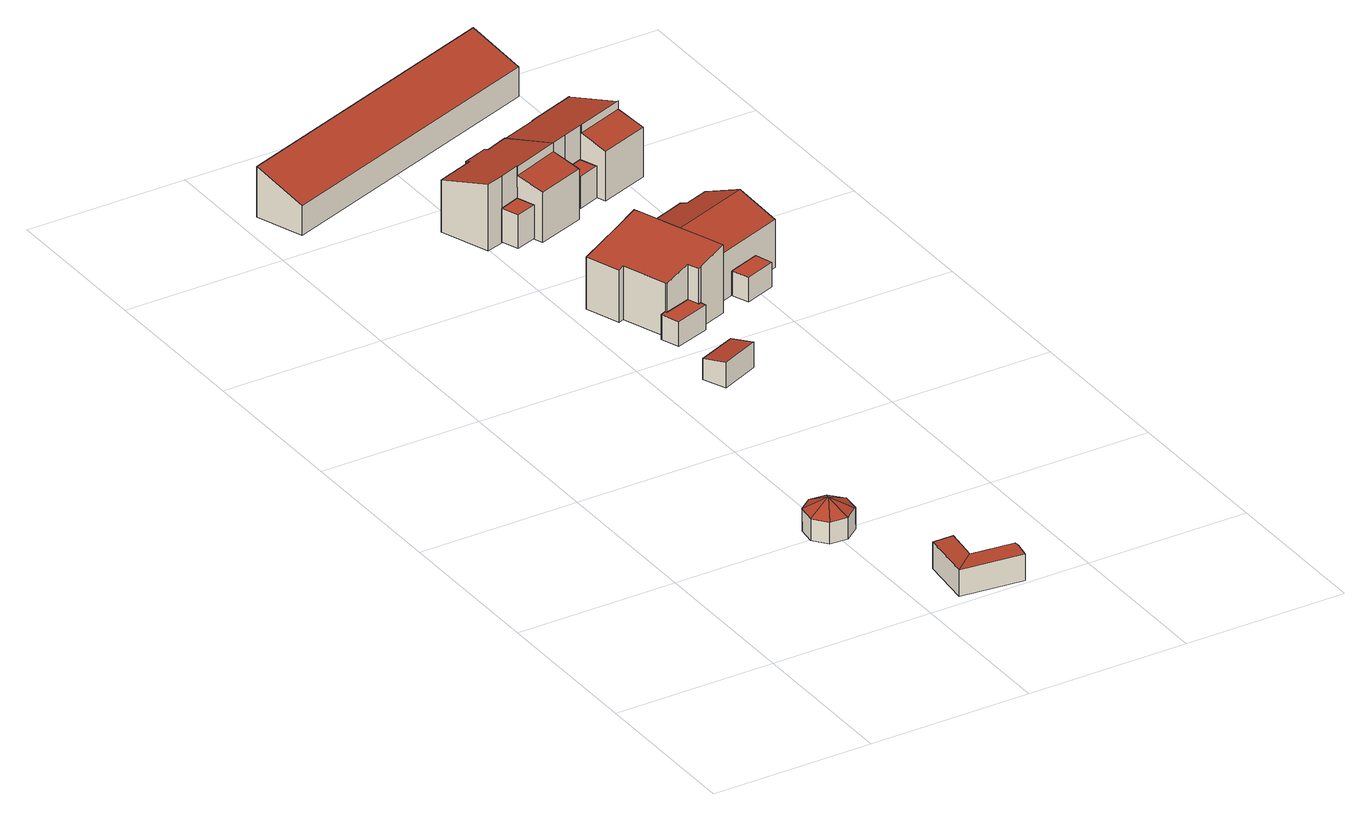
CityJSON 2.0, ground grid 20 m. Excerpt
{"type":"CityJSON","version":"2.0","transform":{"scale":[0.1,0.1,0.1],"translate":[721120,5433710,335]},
"CityObjects":{
"building1":{"type":"Building","attributes":{"Gemeindeschluessel":"09375181","HoeheDach":"339.960","HoeheGrund":"335.870","Methode":"2000","NiedrigsteTraufeDesGebaeudes":"338.567","Geometrietyp2DReferenz":"3000","measuredHeight":4.09,"function":"31001_2000","roofType":"3600"},"geometry":[{"type":"Solid","lod":"2","boundaries":[[[[0,1,2]],[[1,3,4,2]],[[5,6,7,8,9,10,11,12]],[[7,13,14,8]],[[9,15,16,10]],[[17,2,13]],[[11,4,3,12]],[[5,12,3,1,0]],[[2,15,18]],[[9,8,14,18,15]],[[5,0,17,6]],[[4,16,2]],[[2,18,14,13]],[[2,16,15]],[[0,2,17]],[[11,10,16,4]],[[7,6,17,13]]]],"semantics":{"surfaces":[{"type":"RoofSurface","Dachneigung":"62.768","Dachorientierung":"141.422","Flaeche":"3.274","Z_MAX":"4.090","Z_MAX_ASL":"339.960","Z_MIN":"2.716","Z_MIN_ASL":"338.586"},{"type":"RoofSurface","Dachneigung":"62.712","Dachorientierung":"96.807","Flaeche":"3.377","Z_MAX":"4.090","Z_MAX_ASL":"339.960","Z_MIN":"2.705","Z_MIN_ASL":"338.575"},{"type":"GroundSurface","Flaeche":"23.717","Z_MAX":"0.000","Z_MAX_ASL":"335.870","Z_MIN":"0.000","Z_MIN_ASL":"335.870"},{"type":"WallSurface","Flaeche":"5.957","Z_MAX":"2.708","Z_MAX_ASL":"338.578","Z_MIN":"0.000","Z_MIN_ASL":"335.870"},{"type":"WallSurface","Flaeche":"5.976","Z_MAX":"2.710","Z_MAX_ASL":"338.580","Z_MIN":"0.000","Z_MIN_ASL":"335.870"},{"type":"RoofSurface","Dachneigung":"62.841","Dachorientierung":"231.169","Flaeche":"3.269","Z_MAX":"4.090","Z_MAX_ASL":"339.960","Z_MIN":"2.715","Z_MIN_ASL":"338.585"},{"type":"WallSurface","Flaeche":"6.005","Z_MAX":"2.716","Z_MAX_ASL":"338.586","Z_MIN":"0.000","Z_MIN_ASL":"335.870"},{"type":"WallSurface","Flaeche":"6.101","Z_MAX":"2.716","Z_MAX_ASL":"338.586","Z_MIN":"0.000","Z_MIN_ASL":"335.870"},{"type":"RoofSurface","Dachneigung":"62.794","Dachorientierung":"321.424","Flaeche":"3.234","Z_MAX":"4.090","Z_MAX_ASL":"339.960","Z_MIN":"2.715","Z_MIN_ASL":"338.585"},{"type":"WallSurface","Flaeche":"6.100","Z_MAX":"2.722","Z_MAX_ASL":"338.592","Z_MIN":"0.000","Z_MIN_ASL":"335.870"},{"type":"WallSurface","Flaeche":"5.922","Z_MAX":"2.712","Z_MAX_ASL":"338.582","Z_MIN":"0.000","Z_MIN_ASL":"335.870"},{"type":"RoofSurface","Dachneigung":"62.817","Dachorientierung":"51.157","Flaeche":"3.311","Z_MAX":"4.090","Z_MAX_ASL":"339.960","Z_MIN":"2.716","Z_MIN_ASL":"338.586"},{"type":"RoofSurface","Dachneigung":"62.610","Dachorientierung":"276.607","Flaeche":"3.453","Z_MAX":"4.090","Z_MAX_ASL":"339.960","Z_MIN":"2.697","Z_MIN_ASL":"338.567"},{"type":"RoofSurface","Dachneigung":"62.696","Dachorientierung":"6.177","Flaeche":"3.377","Z_MAX":"4.090","Z_MAX_ASL":"339.960","Z_MIN":"2.707","Z_MIN_ASL":"338.577"},{"type":"RoofSurface","Dachneigung":"62.712","Dachorientierung":"186.217","Flaeche":"3.382","Z_MAX":"4.090","Z_MAX_ASL":"339.960","Z_MIN":"2.702","Z_MIN_ASL":"338.572"},{"type":"WallSurface","Flaeche":"6.021","Z_MAX":"2.716","Z_MAX_ASL":"338.586","Z_MIN":"0.000","Z_MIN_ASL":"335.870"},{"type":"WallSurface","Flaeche":"6.001","Z_MAX":"2.718","Z_MAX_ASL":"338.588","Z_MIN":"0.000","Z_MIN_ASL":"335.870"}],"values":[[0,1,2,3,4,5,6,7,8,9,10,11,12,13,14,15,16]]}}]},
"building2":{"type":"Building","attributes":{"Gemeindeschluessel":"09375181","HoeheDach":"338.648","HoeheGrund":"335.100","Methode":"1000","NiedrigsteTraufeDesGebaeudes":"338.426","Geometrietyp2DReferenz":"3000","measuredHeight":3.55,"function":"51009_1610","roofType":"1000"},"geometry":[{"type":"Solid","lod":"2","boundaries":[[[[19,20,21,22,23]],[[24,25,26,27,28,29,30]],[[31,25,24,21]],[[21,24,30,22]],[[28,19,23,29]],[[31,21,20,32]],[[19,28,27,20]],[[29,23,22,30]],[[25,31,32,26]],[[20,27,26,32]]]],"semantics":{"surfaces":[{"type":"RoofSurface","Dachneigung":"84.465","Dachorientierung":"186.273","Flaeche":"15.247","Z_MAX":"3.547","Z_MAX_ASL":"338.647","Z_MIN":"3.326","Z_MIN_ASL":"338.426"},{"type":"GroundSurface","Flaeche":"27.844","Z_MAX":"0.000","Z_MAX_ASL":"335.100","Z_MIN":"0.000","Z_MIN_ASL":"335.100"},{"type":"WallSurface","Flaeche":"21.739","Z_MAX":"3.326","Z_MAX_ASL":"338.426","Z_MIN":"0.000","Z_MIN_ASL":"335.100"},{"type":"WallSurface","Flaeche":"26.031","Z_MAX":"3.326","Z_MAX_ASL":"338.426","Z_MIN":"0.000","Z_MIN_ASL":"335.100"},{"type":"WallSurface","Flaeche":"2.134","Z_MAX":"3.547","Z_MAX_ASL":"338.647","Z_MIN":"0.000","Z_MIN_ASL":"335.100"},{"type":"RoofSurface","Dachneigung":"84.621","Dachorientierung":"276.278","Flaeche":"12.725","Z_MAX":"3.548","Z_MAX_ASL":"338.648","Z_MIN":"3.326","Z_MIN_ASL":"338.426"},{"type":"WallSurface","Flaeche":"19.446","Z_MAX":"3.547","Z_MAX_ASL":"338.647","Z_MIN":"0.000","Z_MIN_ASL":"335.100"},{"type":"WallSurface","Flaeche":"5.687","Z_MAX":"3.488","Z_MAX_ASL":"338.588","Z_MIN":"0.000","Z_MIN_ASL":"335.100"},{"type":"WallSurface","Flaeche":"8.105","Z_MAX":"3.548","Z_MAX_ASL":"338.648","Z_MIN":"0.000","Z_MIN_ASL":"335.100"},{"type":"WallSurface","Flaeche":"15.044","Z_MAX":"3.548","Z_MAX_ASL":"338.648","Z_MIN":"0.000","Z_MIN_ASL":"335.100"}],"values":[[0,1,2,3,4,5,6,7,8,9]]}}]},
"building3":{"type":"Building","attributes":{"Gemeindeschluessel":"09375181","HoeheDach":"339.311","HoeheGrund":"336.100","Methode":"1000","NiedrigsteTraufeDesGebaeudes":"338.674","Geometrietyp2DReferenz":"3000","measuredHeight":3.21,"function":"51009_1610","roofType":"2100"},"geometry":[{"type":"Solid","lod":"2","boundaries":[[[[33,34,35,36]],[[36,35,37,38]],[[33,39,40,34]],[[33,36,38,39]],[[38,37,40,39]],[[35,34,40,37]]]],"semantics":{"surfaces":[{"type":"WallSurface","Flaeche":"16.796","Z_MAX":"3.211","Z_MAX_ASL":"339.311","Z_MIN":"0.000","Z_MIN_ASL":"336.100"},{"type":"RoofSurface","Dachneigung":"78.528","Dachorientierung":"337.263","Flaeche":"16.543","Z_MAX":"3.211","Z_MAX_ASL":"339.311","Z_MIN":"2.574","Z_MIN_ASL":"338.674"},{"type":"GroundSurface","Flaeche":"16.212","Z_MAX":"0.000","Z_MAX_ASL":"336.100","Z_MIN":"0.000","Z_MIN_ASL":"336.100"},{"type":"WallSurface","Flaeche":"9.080","Z_MAX":"3.211","Z_MAX_ASL":"339.311","Z_MIN":"0.000","Z_MIN_ASL":"336.100"},{"type":"WallSurface","Flaeche":"13.437","Z_MAX":"2.587","Z_MAX_ASL":"338.687","Z_MIN":"0.000","Z_MIN_ASL":"336.100"},{"type":"WallSurface","Flaeche":"8.913","Z_MAX":"3.211","Z_MAX_ASL":"339.311","Z_MIN":"0.000","Z_MIN_ASL":"336.100"}],"values":[[0,1,2,3,4,5]]}}]},
"building4":{"type":"Building","attributes":{"Gemeindeschluessel":"09375181","HoeheDach":"339.300","HoeheGrund":"336.190","Methode":"2000","NiedrigsteTraufeDesGebaeudes":"339.300","Geometrietyp2DReferenz":"3000","measuredHeight":3.11,"function":"51009_1610","roofType":"1000"},"geometry":[{"type":"Solid","lod":"2","boundaries":[[[[41,42,43,44]],[[45,46,47,48]],[[49,50,51,52]],[[53,54,50,49]],[[43,42,47,46,51,50,54,55]],[[48,47,42,41]],[[56,55,54,53]],[[44,43,55,56]],[[56,53,49,52,45,48,41,44]],[[52,51,46,45]]]],"semantics":{"surfaces":[{"type":"WallSurface","Flaeche":"14.136","Z_MAX":"3.110","Z_MAX_ASL":"339.300","Z_MIN":"0.000","Z_MIN_ASL":"336.190"},{"type":"WallSurface","Flaeche":"0.826","Z_MAX":"3.110","Z_MAX_ASL":"339.300","Z_MIN":"0.000","Z_MIN_ASL":"336.190"},{"type":"WallSurface","Flaeche":"10.917","Z_MAX":"3.110","Z_MAX_ASL":"339.300","Z_MIN":"0.000","Z_MIN_ASL":"336.190"},{"type":"RoofSurface","Dachneigung":"90.000","Dachorientierung":"-1.000","Flaeche":"10.132","Z_MAX":"3.110","Z_MAX_ASL":"339.300","Z_MIN":"3.110","Z_MIN_ASL":"339.300"},{"type":"WallSurface","Flaeche":"2.322","Z_MAX":"3.110","Z_MAX_ASL":"339.300","Z_MIN":"0.000","Z_MIN_ASL":"336.190"},{"type":"WallSurface","Flaeche":"2.432","Z_MAX":"3.110","Z_MAX_ASL":"339.300","Z_MIN":"0.000","Z_MIN_ASL":"336.190"},{"type":"WallSurface","Flaeche":"7.899","Z_MAX":"3.110","Z_MAX_ASL":"339.300","Z_MIN":"0.000","Z_MIN_ASL":"336.190"},{"type":"GroundSurface","Flaeche":"10.132","Z_MAX":"0.000","Z_MAX_ASL":"336.190","Z_MIN":"0.000","Z_MIN_ASL":"336.190"},{"type":"WallSurface","Flaeche":"4.672","Z_MAX":"3.110","Z_MAX_ASL":"339.300","Z_MIN":"0.000","Z_MIN_ASL":"336.190"}],"values":[[0,1,2,1,3,4,5,6,7,8]]}}]},
"building5":{"type":"Building","attributes":{"Gemeindeschluessel":"09375181","HoeheDach":"344.689","HoeheGrund":"336.200","Methode":"2000","NiedrigsteTraufeDesGebaeudes":"342.712","Geometrietyp2DReferenz":"3000","measuredHeight":8.49,"function":"31001_1000","roofType":"2100","storeysAboveGround":2},"address":[{"Country":"Germany","Locality":"Pettendorf","ThoroughfareName":"Naabstraße 46"}],"geometry":[{"type":"Solid","lod":"2","boundaries":[[[[57,58,59,60]],[[59,58,61,62,63,64,65,66,67,68,69,70,71,72]],[[52,63,62,49]],[[45,64,63,52]],[[60,59,72,73]],[[48,65,64,45]],[[53,61,58,57]],[[74,66,65,48]],[[49,62,61,53]],[[75,71,70,76]],[[76,70,69,77]],[[77,69,68,78]],[[78,68,67,79]],[[73,75,76,77,78,79,74,48,45,52,49,53,57,60]],[[73,72,71,75]],[[79,67,66,74]]]],"semantics":{"surfaces":[{"type":"WallSurface","Flaeche":"4.990","Z_MAX":"6.688","Z_MAX_ASL":"342.888","Z_MIN":"0.000","Z_MIN_ASL":"336.200"},{"type":"RoofSurface","Dachneigung":"76.864","Dachorientierung":"249.975","Flaeche":"93.783","Z_MAX":"8.489","Z_MAX_ASL":"344.689","Z_MIN":"6.512","Z_MIN_ASL":"342.712"},{"type":"WallSurface","Flaeche":"24.916","Z_MAX":"7.508","Z_MAX_ASL":"343.708","Z_MIN":"0.000","Z_MIN_ASL":"336.200"},{"type":"WallSurface","Flaeche":"11.274","Z_MAX":"7.508","Z_MAX_ASL":"343.708","Z_MIN":"0.000","Z_MIN_ASL":"336.200"},{"type":"WallSurface","Flaeche":"29.647","Z_MAX":"6.514","Z_MAX_ASL":"342.714","Z_MIN":"0.000","Z_MIN_ASL":"336.200"},{"type":"WallSurface","Flaeche":"2.002","Z_MAX":"7.564","Z_MAX_ASL":"343.764","Z_MIN":"0.000","Z_MIN_ASL":"336.200"},{"type":"WallSurface","Flaeche":"38.235","Z_MAX":"6.689","Z_MAX_ASL":"342.889","Z_MIN":"0.000","Z_MIN_ASL":"336.200"},{"type":"WallSurface","Flaeche":"31.789","Z_MAX":"8.488","Z_MAX_ASL":"344.688","Z_MIN":"0.000","Z_MIN_ASL":"336.200"},{"type":"WallSurface","Flaeche":"1.777","Z_MAX":"6.689","Z_MAX_ASL":"342.889","Z_MIN":"0.000","Z_MIN_ASL":"336.200"},{"type":"WallSurface","Flaeche":"25.977","Z_MAX":"8.488","Z_MAX_ASL":"344.688","Z_MIN":"0.000","Z_MIN_ASL":"336.200"},{"type":"WallSurface","Flaeche":"8.296","Z_MAX":"8.488","Z_MAX_ASL":"344.688","Z_MIN":"0.000","Z_MIN_ASL":"336.200"},{"type":"WallSurface","Flaeche":"36.407","Z_MAX":"8.487","Z_MAX_ASL":"344.687","Z_MIN":"0.000","Z_MIN_ASL":"336.200"},{"type":"WallSurface","Flaeche":"45.193","Z_MAX":"8.489","Z_MAX_ASL":"344.689","Z_MIN":"0.000","Z_MIN_ASL":"336.200"},{"type":"GroundSurface","Flaeche":"91.329","Z_MAX":"0.000","Z_MAX_ASL":"336.200","Z_MIN":"0.000","Z_MIN_ASL":"336.200"},{"type":"WallSurface","Flaeche":"37.474","Z_MAX":"7.741","Z_MAX_ASL":"343.941","Z_MIN":"0.000","Z_MIN_ASL":"336.200"},{"type":"WallSurface","Flaeche":"12.728","Z_MAX":"8.489","Z_MAX_ASL":"344.689","Z_MIN":"0.000","Z_MIN_ASL":"336.200"}],"values":[[0,1,2,3,4,5,6,7,8,9,10,11,12,13,14,15]]}}]},
"building6":{"type":"Building","attributes":{"Gemeindeschluessel":"09375181","HoeheDach":"340.400","HoeheGrund":"336.240","Methode":"2000","NiedrigsteTraufeDesGebaeudes":"340.400","Geometrietyp2DReferenz":"3000","measuredHeight":4.16,"function":"51009_1610","roofType":"1000"},"geometry":[{"type":"Solid","lod":"2","boundaries":[[[[80,81,82,83]],[[84,85,81,80]],[[86,82,81,85]],[[84,80,83,87]],[[83,82,86,87]],[[87,86,85,84]]]],"semantics":{"surfaces":[{"type":"WallSurface","Flaeche":"9.500","Z_MAX":"4.160","Z_MAX_ASL":"340.400","Z_MIN":"0.000","Z_MIN_ASL":"336.240"},{"type":"WallSurface","Flaeche":"11.515","Z_MAX":"4.160","Z_MAX_ASL":"340.400","Z_MIN":"0.000","Z_MIN_ASL":"336.240"},{"type":"RoofSurface","Dachneigung":"90.000","Dachorientierung":"-1.000","Flaeche":"6.260","Z_MAX":"4.160","Z_MAX_ASL":"340.400","Z_MIN":"4.160","Z_MIN_ASL":"340.400"},{"type":"GroundSurface","Flaeche":"6.260","Z_MAX":"0.000","Z_MAX_ASL":"336.240","Z_MIN":"0.000","Z_MIN_ASL":"336.240"},{"type":"WallSurface","Flaeche":"11.499","Z_MAX":"4.160","Z_MAX_ASL":"340.400","Z_MIN":"0.000","Z_MIN_ASL":"336.240"},{"type":"WallSurface","Flaeche":"9.330","Z_MAX":"4.160","Z_MAX_ASL":"340.400","Z_MIN":"0.000","Z_MIN_ASL":"336.240"}],"values":[[0,1,2,3,4,5]]}}]},
"building7":{"type":"Building","attributes":{"Gemeindeschluessel":"09375181","HoeheDach":"344.400","HoeheGrund":"336.150","Methode":"2000","NiedrigsteTraufeDesGebaeudes":"342.412","Geometrietyp2DReferenz":"3000","measuredHeight":8.25,"function":"31001_1000","roofType":"2100","storeysAboveGround":2},"address":[{"Country":"Germany","Locality":"Pettendorf","ThoroughfareName":"Naabstraße 52"}],"geometry":[{"type":"Solid","lod":"2","boundaries":[[[[88,89,90,91]],[[92,93,94,95,96,97,98,99,90,89,100,101]],[[102,101,100,103]],[[104,105,106,95,94,107]],[[108,109,104,107,110,111,102,103,88,91,112,113,114]],[[109,115,105,104]],[[116,96,95,106]],[[105,115,116,106]],[[110,93,92,111]],[[107,94,93,110]],[[103,100,89,88]],[[91,90,99,112]],[[111,92,101,102]],[[113,98,97,114]],[[112,99,98,113]],[[108,96,116,115,109]],[[114,97,96,108]]]],"semantics":{"surfaces":[{"type":"WallSurface","Flaeche":"13.118","Z_MAX":"6.265","Z_MAX_ASL":"342.415","Z_MIN":"0.000","Z_MIN_ASL":"336.150"},{"type":"RoofSurface","Dachneigung":"74.356","Dachorientierung":"340.057","Flaeche":"78.411","Z_MAX":"8.250","Z_MAX_ASL":"344.400","Z_MIN":"6.264","Z_MIN_ASL":"342.414"},{"type":"WallSurface","Flaeche":"32.104","Z_MAX":"6.407","Z_MAX_ASL":"342.557","Z_MIN":"0.000","Z_MIN_ASL":"336.150"},{"type":"WallSurface","Flaeche":"23.603","Z_MAX":"8.250","Z_MAX_ASL":"344.400","Z_MIN":"0.000","Z_MIN_ASL":"336.150"},{"type":"GroundSurface","Flaeche":"97.156","Z_MAX":"0.000","Z_MAX_ASL":"336.150","Z_MIN":"0.000","Z_MIN_ASL":"336.150"},{"type":"WallSurface","Flaeche":"39.147","Z_MAX":"6.264","Z_MAX_ASL":"342.414","Z_MIN":"0.000","Z_MIN_ASL":"336.150"},{"type":"WallSurface","Flaeche":"6.871","Z_MAX":"8.250","Z_MAX_ASL":"344.400","Z_MIN":"7.149","Z_MIN_ASL":"343.299"},{"type":"RoofSurface","Dachneigung":"75.640","Dachorientierung":"160.114","Flaeche":"22.347","Z_MAX":"7.151","Z_MAX_ASL":"343.301","Z_MIN":"6.262","Z_MIN_ASL":"342.412"},{"type":"WallSurface","Flaeche":"18.581","Z_MAX":"8.238","Z_MAX_ASL":"344.388","Z_MIN":"0.000","Z_MIN_ASL":"336.150"},{"type":"WallSurface","Flaeche":"22.801","Z_MAX":"8.238","Z_MAX_ASL":"344.388","Z_MIN":"0.000","Z_MIN_ASL":"336.150"},{"type":"WallSurface","Flaeche":"3.226","Z_MAX":"6.407","Z_MAX_ASL":"342.557","Z_MIN":"0.000","Z_MIN_ASL":"336.150"},{"type":"WallSurface","Flaeche":"6.857","Z_MAX":"6.266","Z_MAX_ASL":"342.416","Z_MIN":"0.000","Z_MIN_ASL":"336.150"},{"type":"WallSurface","Flaeche":"47.878","Z_MAX":"8.238","Z_MAX_ASL":"344.388","Z_MIN":"0.000","Z_MIN_ASL":"336.150"},{"type":"WallSurface","Flaeche":"19.583","Z_MAX":"6.409","Z_MAX_ASL":"342.559","Z_MIN":"0.000","Z_MIN_ASL":"336.150"},{"type":"WallSurface","Flaeche":"3.227","Z_MAX":"6.409","Z_MAX_ASL":"342.559","Z_MIN":"0.000","Z_MIN_ASL":"336.150"},{"type":"WallSurface","Flaeche":"23.506","Z_MAX":"8.250","Z_MAX_ASL":"344.400","Z_MIN":"0.000","Z_MIN_ASL":"336.150"},{"type":"WallSurface","Flaeche":"48.009","Z_MAX":"8.242","Z_MAX_ASL":"344.392","Z_MIN":"0.000","Z_MIN_ASL":"336.150"}],"values":[[0,1,2,3,4,5,6,7,8,9,10,11,12,13,14,15,16]]}}]},
"building8":{"type":"Building","attributes":{"Gemeindeschluessel":"09375181","HoeheDach":"343.480","HoeheGrund":"337.160","Methode":"2000","NiedrigsteTraufeDesGebaeudes":"340.920","Geometrietyp2DReferenz":"3000","measuredHeight":6.32,"function":"31001_2463","roofType":"2100","storeysAboveGround":1},"address":[{"Country":"Germany","Locality":"Pettendorf","ThoroughfareName":"Naabstraße 56"}],"geometry":[{"type":"Solid","lod":"2","boundaries":[[[[117,118,119,120]],[[117,121,122,118]],[[119,123,124,120]],[[120,124,121,117]],[[118,122,123,119]],[[124,123,122,121]]]],"semantics":{"surfaces":[{"type":"GroundSurface","Flaeche":"234.011","Z_MAX":"0.000","Z_MAX_ASL":"337.160","Z_MIN":"0.000","Z_MIN_ASL":"337.160"},{"type":"WallSurface","Flaeche":"236.836","Z_MAX":"6.320","Z_MAX_ASL":"343.480","Z_MIN":"0.000","Z_MIN_ASL":"337.160"},{"type":"WallSurface","Flaeche":"140.885","Z_MAX":"3.761","Z_MAX_ASL":"340.921","Z_MIN":"0.000","Z_MIN_ASL":"337.160"},{"type":"WallSurface","Flaeche":"31.485","Z_MAX":"6.320","Z_MAX_ASL":"343.480","Z_MIN":"0.000","Z_MIN_ASL":"337.160"},{"type":"WallSurface","Flaeche":"31.472","Z_MAX":"6.320","Z_MAX_ASL":"343.480","Z_MIN":"0.000","Z_MIN_ASL":"337.160"},{"type":"RoofSurface","Dachneigung":"67.715","Dachorientierung":"160.433","Flaeche":"252.900","Z_MAX":"6.320","Z_MAX_ASL":"343.480","Z_MIN":"3.760","Z_MIN_ASL":"340.920"}],"values":[[0,1,2,3,4,5]]}}]},
"building9":{"type":"Building","attributes":{"Gemeindeschluessel":"09375181","HoeheDach":"344.200","HoeheGrund":"336.210","Methode":"2000","NiedrigsteTraufeDesGebaeudes":"341.829","Geometrietyp2DReferenz":"3000","measuredHeight":7.99,"function":"31001_1000","roofType":"3100","storeysAboveGround":2},"address":[{"Country":"Germany","Locality":"Pettendorf","ThoroughfareName":"Naabstraße 48"}],"geometry":[{"type":"Solid","lod":"2","boundaries":[[[[125,126,127,128]],[[77,129,130,131]],[[126,130,129,132,133,134,135,136,137,138,127]],[[139,140,141,79]],[[142,136,135,143]],[[78,79,141,133,132]],[[139,143,135,134,140]],[[144,137,136,142]],[[78,132,129,77]],[[78,77,131,125,128,145,144,142,143,139,79]],[[126,125,131,130]],[[128,127,138,145]],[[141,140,134,133]],[[137,144,145,138]]]],"semantics":{"surfaces":[{"type":"WallSurface","Flaeche":"11.767","Z_MAX":"5.620","Z_MAX_ASL":"341.830","Z_MIN":"0.000","Z_MIN_ASL":"336.210"},{"type":"WallSurface","Flaeche":"18.118","Z_MAX":"6.024","Z_MAX_ASL":"342.234","Z_MIN":"0.000","Z_MIN_ASL":"336.210"},{"type":"RoofSurface","Dachneigung":"67.682","Dachorientierung":"340.095","Flaeche":"62.392","Z_MAX":"7.990","Z_MAX_ASL":"344.200","Z_MIN":"5.619","Z_MIN_ASL":"341.829"},{"type":"WallSurface","Flaeche":"66.228","Z_MAX":"6.011","Z_MAX_ASL":"342.221","Z_MIN":"0.000","Z_MIN_ASL":"336.210"},{"type":"WallSurface","Flaeche":"29.539","Z_MAX":"7.775","Z_MAX_ASL":"343.985","Z_MIN":"0.000","Z_MIN_ASL":"336.210"},{"type":"WallSurface","Flaeche":"37.719","Z_MAX":"7.990","Z_MAX_ASL":"344.200","Z_MIN":"0.000","Z_MIN_ASL":"336.210"},{"type":"WallSurface","Flaeche":"37.886","Z_MAX":"7.990","Z_MAX_ASL":"344.200","Z_MIN":"0.000","Z_MIN_ASL":"336.210"},{"type":"WallSurface","Flaeche":"18.771","Z_MAX":"6.029","Z_MAX_ASL":"342.239","Z_MIN":"0.000","Z_MIN_ASL":"336.210"},{"type":"WallSurface","Flaeche":"29.610","Z_MAX":"7.783","Z_MAX_ASL":"343.993","Z_MIN":"0.000","Z_MIN_ASL":"336.210"},{"type":"GroundSurface","Flaeche":"110.895","Z_MAX":"0.000","Z_MAX_ASL":"336.210","Z_MIN":"0.000","Z_MIN_ASL":"336.210"},{"type":"WallSurface","Flaeche":"5.745","Z_MAX":"6.024","Z_MAX_ASL":"342.234","Z_MIN":"0.000","Z_MIN_ASL":"336.210"},{"type":"WallSurface","Flaeche":"15.717","Z_MAX":"5.621","Z_MAX_ASL":"341.831","Z_MIN":"0.000","Z_MIN_ASL":"336.210"},{"type":"RoofSurface","Dachneigung":"67.681","Dachorientierung":"160.101","Flaeche":"57.484","Z_MAX":"7.990","Z_MAX_ASL":"344.200","Z_MIN":"6.011","Z_MIN_ASL":"342.221"},{"type":"WallSurface","Flaeche":"5.788","Z_MAX":"6.029","Z_MAX_ASL":"342.239","Z_MIN":"0.000","Z_MIN_ASL":"336.210"}],"values":[[0,1,2,3,4,5,6,7,8,9,10,11,12,13]]}}]},
"building10":{"type":"Building","attributes":{"Gemeindeschluessel":"09375181","HoeheDach":"339.300","HoeheGrund":"336.250","Methode":"2000","NiedrigsteTraufeDesGebaeudes":"339.300","Geometrietyp2DReferenz":"3000","measuredHeight":3.05,"function":"51009_1610","roofType":"1000"},"geometry":[{"type":"Solid","lod":"2","boundaries":[[[[146,147,148,149]],[[148,147,150,151]],[[152,151,150,153]],[[149,148,151,152]],[[152,153,146,149]],[[153,150,147,146]]]],"semantics":{"surfaces":[{"type":"WallSurface","Flaeche":"12.331","Z_MAX":"3.050","Z_MAX_ASL":"339.300","Z_MIN":"0.000","Z_MIN_ASL":"336.250"},{"type":"RoofSurface","Dachneigung":"90.000","Dachorientierung":"-1.000","Flaeche":"9.151","Z_MAX":"3.050","Z_MAX_ASL":"339.300","Z_MIN":"3.050","Z_MIN_ASL":"339.300"},{"type":"WallSurface","Flaeche":"12.437","Z_MAX":"3.050","Z_MAX_ASL":"339.300","Z_MIN":"0.000","Z_MIN_ASL":"336.250"},{"type":"WallSurface","Flaeche":"6.861","Z_MAX":"3.050","Z_MAX_ASL":"339.300","Z_MIN":"0.000","Z_MIN_ASL":"336.250"},{"type":"GroundSurface","Flaeche":"9.151","Z_MAX":"0.000","Z_MAX_ASL":"336.250","Z_MIN":"0.000","Z_MIN_ASL":"336.250"},{"type":"WallSurface","Flaeche":"6.887","Z_MAX":"3.050","Z_MAX_ASL":"339.300","Z_MIN":"0.000","Z_MIN_ASL":"336.250"}],"values":[[0,1,2,3,4,5]]}}]},
"building11":{"type":"Building","attributes":{"Gemeindeschluessel":"09375181","HoeheDach":"340.100","HoeheGrund":"336.147","Methode":"2000","NiedrigsteTraufeDesGebaeudes":"340.100","Geometrietyp2DReferenz":"3000","measuredHeight":3.95,"function":"51009_1610","roofType":"1000"},"geometry":[{"type":"Solid","lod":"2","boundaries":[[[[154,155,156,157]],[[155,158,159,156]],[[160,159,158,161]],[[154,161,158,155]],[[156,159,160,157]],[[157,160,161,154]]]],"semantics":{"surfaces":[{"type":"GroundSurface","Flaeche":"6.131","Z_MAX":"0.003","Z_MAX_ASL":"336.150","Z_MIN":"0.003","Z_MIN_ASL":"336.150"},{"type":"WallSurface","Flaeche":"8.798","Z_MAX":"3.953","Z_MAX_ASL":"340.100","Z_MIN":"0.003","Z_MIN_ASL":"336.150"},{"type":"RoofSurface","Dachneigung":"90.000","Dachorientierung":"-1.000","Flaeche":"6.131","Z_MAX":"3.953","Z_MAX_ASL":"340.100","Z_MIN":"3.953","Z_MIN_ASL":"340.100"},{"type":"WallSurface","Flaeche":"10.833","Z_MAX":"3.953","Z_MAX_ASL":"340.100","Z_MIN":"0.003","Z_MIN_ASL":"336.150"},{"type":"WallSurface","Flaeche":"10.883","Z_MAX":"3.953","Z_MAX_ASL":"340.100","Z_MIN":"0.003","Z_MIN_ASL":"336.150"},{"type":"WallSurface","Flaeche":"8.822","Z_MAX":"3.953","Z_MAX_ASL":"340.100","Z_MIN":"0.003","Z_MIN_ASL":"336.150"}],"values":[[0,1,2,3,4,5]]}}]},
"building12":{"type":"Building","attributes":{"Gemeindeschluessel":"09375181","HoeheDach":"344.400","HoeheGrund":"336.220","Methode":"2000","NiedrigsteTraufeDesGebaeudes":"339.500","Geometrietyp2DReferenz":"3000","measuredHeight":8.18,"function":"31001_1000","roofType":"2100","storeysAboveGround":2},"address":[{"Country":"Germany","Locality":"Pettendorf","ThoroughfareName":"Naabstraße 54"}],"geometry":[{"type":"Solid","lod":"2","boundaries":[[[[162,163,164,165,166,167,168,169,170,171,172,173]],[[163,174,96,164]],[[96,174,175,176,177,178,179,180,181,182,183]],[[184,185,186,187,188]],[[162,175,174,163]],[[184,181,180,185]],[[172,189,190,173]],[[170,179,178,171]],[[170,169,186,185,180,179]],[[164,96,183,165]],[[168,187,186,169]],[[165,183,182,166]],[[190,189,191,192]],[[167,166,182,181,184,188]],[[191,177,176,192]],[[172,171,178,177,191,189]],[[167,188,187,168]],[[162,173,190,192,176,175]]]],"semantics":{"surfaces":[{"type":"GroundSurface","Flaeche":"109.122","Z_MAX":"0.000","Z_MAX_ASL":"336.220","Z_MIN":"0.000","Z_MIN_ASL":"336.220"},{"type":"WallSurface","Flaeche":"16.325","Z_MAX":"8.166","Z_MAX_ASL":"344.386","Z_MIN":"0.000","Z_MIN_ASL":"336.220"},{"type":"RoofSurface","Dachneigung":"74.174","Dachorientierung":"340.160","Flaeche":"77.516","Z_MAX":"8.180","Z_MAX_ASL":"344.400","Z_MIN":"6.280","Z_MIN_ASL":"342.500"},{"type":"RoofSurface","Dachneigung":"90.000","Dachorientierung":"-1.000","Flaeche":"12.295","Z_MAX":"3.280","Z_MAX_ASL":"339.500","Z_MIN":"3.280","Z_MIN_ASL":"339.500"},{"type":"WallSurface","Flaeche":"22.395","Z_MAX":"8.166","Z_MAX_ASL":"344.386","Z_MIN":"0.000","Z_MIN_ASL":"336.220"},{"type":"WallSurface","Flaeche":"19.471","Z_MAX":"6.280","Z_MAX_ASL":"342.500","Z_MIN":"3.280","Z_MIN_ASL":"339.500"},{"type":"WallSurface","Flaeche":"40.166","Z_MAX":"6.194","Z_MAX_ASL":"342.414","Z_MIN":"0.000","Z_MIN_ASL":"336.220"},{"type":"WallSurface","Flaeche":"47.278","Z_MAX":"8.163","Z_MAX_ASL":"344.383","Z_MIN":"0.000","Z_MIN_ASL":"336.220"},{"type":"WallSurface","Flaeche":"6.928","Z_MAX":"6.312","Z_MAX_ASL":"342.532","Z_MIN":"0.000","Z_MIN_ASL":"336.220"},{"type":"WallSurface","Flaeche":"47.436","Z_MAX":"8.166","Z_MAX_ASL":"344.386","Z_MIN":"0.000","Z_MIN_ASL":"336.220"},{"type":"WallSurface","Flaeche":"17.088","Z_MAX":"3.280","Z_MAX_ASL":"339.500","Z_MIN":"0.000","Z_MIN_ASL":"336.220"},{"type":"WallSurface","Flaeche":"29.911","Z_MAX":"6.308","Z_MAX_ASL":"342.528","Z_MIN":"0.000","Z_MIN_ASL":"336.220"},{"type":"RoofSurface","Dachneigung":"73.963","Dachorientierung":"160.164","Flaeche":"23.150","Z_MAX":"7.180","Z_MAX_ASL":"343.400","Z_MIN":"6.194","Z_MIN_ASL":"342.414"},{"type":"WallSurface","Flaeche":"6.844","Z_MAX":"6.308","Z_MAX_ASL":"342.528","Z_MIN":"0.000","Z_MIN_ASL":"336.220"},{"type":"WallSurface","Flaeche":"6.488","Z_MAX":"8.180","Z_MAX_ASL":"344.400","Z_MIN":"7.180","Z_MIN_ASL":"343.400"},{"type":"WallSurface","Flaeche":"23.419","Z_MAX":"8.180","Z_MAX_ASL":"344.400","Z_MIN":"0.000","Z_MIN_ASL":"336.220"},{"type":"WallSurface","Flaeche":"4.181","Z_MAX":"3.280","Z_MAX_ASL":"339.500","Z_MIN":"0.000","Z_MIN_ASL":"336.220"},{"type":"WallSurface","Flaeche":"23.344","Z_MAX":"8.180","Z_MAX_ASL":"344.400","Z_MIN":"0.000","Z_MIN_ASL":"336.220"}],"values":[[0,1,2,3,4,5,6,7,8,9,10,11,12,13,14,15,16,17]]}}]}
},
"vertices":[
[200,168,36],[217,182,36],[192,196,50],[218,182,36],[220,204,36],[200,168,9],[178,170,9],[164,187,9],[167,209,9],[184,223,9],[206,221,9],[220,204,9],[218,182,9],[164,187,36],[167,209,36],[184,223,36],[206,221,36],[178,170,36],[167,210,36],
[325,28,36],[271,34,36],[245,14,34],[323,5,34],[325,22,36],[245,14,1],[252,79,1],[276,76,1],[271,34,1],[325,28,1],[325,22,1],[323,5,1],[252,79,34],[276,76,36],
[255,505,11],[303,526,11],[303,526,43],[255,505,43],[291,554,37],[243,534,37],[243,534,11],[291,554,11],
[300,620,12],[300,620,43],[257,605,43],[257,605,12],[295,626,12],[295,626,43],[298,627,43],[298,627,12],[257,629,12],[257,629,43],[290,640,43],[290,640,12],[256,631,12],[256,631,43],[249,628,43],[249,628,12],
[236,685,12],[236,685,79],[229,682,77],[229,682,12],[256,631,79],[257,629,79],[290,640,87],[295,626,87],[298,627,88],[335,640,97],[330,655,97],[311,705,97],[297,745,97],[293,754,97],[263,743,89],[214,725,77],[214,725,12],[335,640,12],[263,743,12],[293,754,12],[297,745,12],[311,705,12],[330,655,12],
[237,903,12],[237,903,54],[245,881,54],[245,881,12],[211,893,12],[211,893,54],[219,872,54],[219,872,12],
[213,969,11],[213,969,74],[233,976,74],[233,976,11],[190,886,94],[211,893,94],[237,903,94],[237,902,94],[296,924,94],[273,986,76],[245,975,76],[243,980,74],[215,964,76],[168,947,76],[168,947,11],[215,964,11],[249,870,11],[249,870,74],[237,902,83],[237,903,11],[296,924,11],[308,891,11],[211,893,11],[190,886,11],[243,980,11],[245,975,11],[273,986,11],[308,891,74],[296,924,83],
[6,1063,22],[359,1189,22],[380,1130,22],[27,1004,22],[6,1063,85],[359,1189,85],[380,1130,59],[27,1004,59],
[322,764,12],[322,764,68],[341,771,68],[341,771,12],[297,745,72],[325,755,72],[325,755,12],[311,705,90],[313,700,92],[417,737,92],[415,742,90],[400,782,72],[371,772,72],[368,781,68],[433,692,12],[433,692,72],[330,655,72],[400,782,12],[415,742,12],[371,772,12],[368,781,12],
[408,659,12],[408,659,43],[370,645,43],[370,645,12],[401,680,43],[362,666,43],[362,666,12],[401,680,12],
[315,931,11],[340,940,11],[348,919,11],[322,910,11],[340,940,51],[348,919,51],[322,910,51],[315,931,51],
[340,940,12],[315,931,12],[296,924,12],[273,986,12],[318,1002,12],[311,1020,12],[323,1025,12],[372,1042,12],[379,1024,12],[401,962,12],[413,929,12],[352,907,12],[315,931,94],[340,940,94],[341,940,94],[402,962,94],[401,962,94],[379,1024,75],[379,1025,75],[318,1003,75],[318,1002,75],[273,986,75],[318,1003,45],[379,1025,45],[372,1042,45],[323,1025,45],[311,1020,45],[413,929,74],[352,907,74],[402,962,84],[341,940,84]
]}
